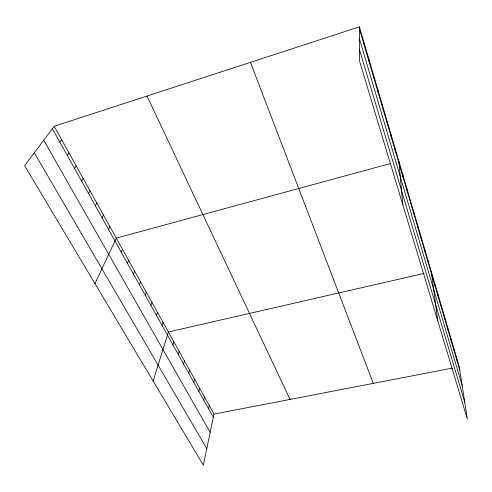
<?xml version="1.0" encoding="UTF-8"?>
<svg xmlns="http://www.w3.org/2000/svg" width="492" height="492" viewBox="0 0 492 492"><rect width="100%" height="100%" fill="white"/><g stroke="black" fill="none" stroke-linecap="round" stroke-linejoin="round"><path stroke-width="0.74" d="M54.194 126.284L214.008 414.092L203.325 465.155L24.6 165.687L54.194 126.284L359.412 26.845L459.264 366.786L467.4 419.307L359.449 60.805L359.412 26.845M208.583 408.797L209.285 405.592M203.756 400.144L204.487 396.946M198.842 391.331L199.604 388.151M193.842 382.37L194.635 379.203M188.756 373.243L189.574 370.095M183.571 363.951L184.426 360.821M178.295 354.492L179.186 351.38M172.926 344.861L173.848 341.768M153.117 381.029L168.412 331.977L424.178 273.392M162.04 325.353L163.037 322.303M156.536 315.483L157.569 312.451M150.927 305.421L151.997 302.42M145.214 295.182L146.321 292.199M139.39 284.745L140.54 281.787M133.461 274.112L134.654 271.184M127.416 263.269L128.652 260.373M121.253 252.224L122.533 249.358M94.974 283.601L116.296 238.128L390.765 163.449M108.56 229.469L109.937 226.677M102.029 217.753L103.455 214.998M95.362 205.804L96.838 203.085M88.56 193.608L90.091 190.933M81.617 181.167L83.203 178.528M74.532 168.461L76.174 165.872M67.299 155.49L69.003 152.95M59.913 142.243L61.678 139.759M214.008 414.092L452.585 368.077M34.305 152.766L206.775 448.655M43.726 140.22L210.176 432.406M52.367 128.713L213.331 417.308M146.997 96.045L290.052 399.424M250.446 62.343L373.287 383.373M359.437 49.575L464.756 402.253M359.424 38.757L462.166 385.537M359.418 28.917L459.774 370.076M456.398 357.02L456.896 360.292M453.47 347.069L453.962 350.322M450.494 336.928L450.973 340.156M447.456 326.59L447.923 329.794M444.362 316.055L444.817 319.228M441.207 305.304L441.644 308.459M437.985 294.339L438.415 297.463M434.7 283.158L435.113 286.252M431.349 271.75L437.8 321.012M428.028 260.446L428.415 263.478M424.645 248.921L425.014 251.916M421.189 237.162L421.546 240.121M417.665 225.158L418.003 228.079M414.067 212.901L414.387 215.785M410.389 200.392L410.691 203.227M406.638 187.618L406.921 190.41M402.807 174.568L403.071 177.311M398.889 161.241L402.825 204.85M394.885 147.612L395.107 150.251M390.796 133.689L390.992 136.266M386.614 119.451L386.786 121.967M382.339 104.888L382.487 107.342M377.967 89.999L378.084 92.379M373.489 74.759L373.582 77.072M368.908 59.163L368.969 61.395M364.215 43.191L364.252 45.35"/></g></svg>
